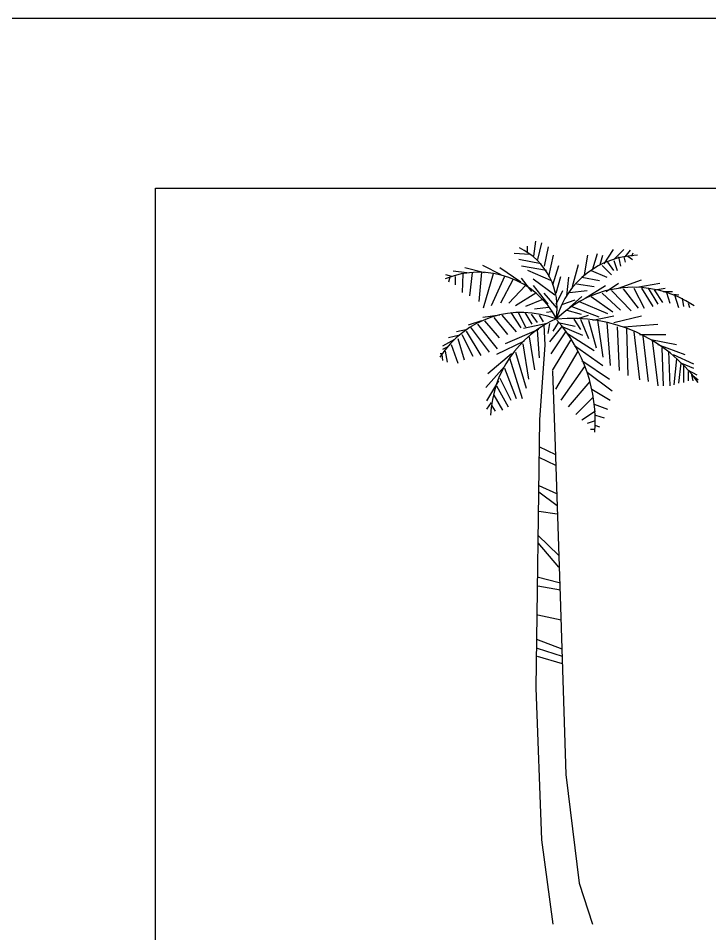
# Model space of a CAD drawing. Header units: millimetres. Extents: x 21129 to 2803301, y -510327 to 166837.
# Drawn here: x 309471 to 321684, y -113935 to -97763 of the extents above; entities that cross this region are included whole.
import ezdxf

# ---------------------------------------------------------------- set-up
doc = ezdxf.new("R2010")
doc.units = ezdxf.units.MM
doc.layers.add('....01_TNT_A_DRAWING', color=7, linetype='Continuous')
doc.layers.add('....13_TNT_F_TREE', color=76, linetype='Continuous', transparency=0.5)

# ---------------------------------------------------------------- blocks, each defined once
blk = doc.blocks.new('md-cay1')
for p, q in [((-225, 5990.4), (-225, 5938.38)), ((-167.01, 5901.21), (-149.61, 6035.01)), ((-132.21, 5871.48), (-97.41, 6020.16)), ((-201.81, 5916.06), (-340.98, 5923.5)), ((-74.22, 5811.99), (-39.45, 5982.99)), ((-33.63, 5722.77), (6.96, 5908.65)), ((279.51, 5737.65), (308.49, 5908.65)), ((354.87, 5789.7), (395.46, 5923.5)), ((418.68, 5826.87), (441.87, 5908.65)), ((453.48, 5834.31), (534.66, 5960.67)), ((540.45, 5871.48), (627.42, 5960.67)), ((639.03, 5893.77), (685.41, 5953.23)), ((697.02, 5901.21), (708.6, 5930.94)), ((-103.23, 5834.31), (-300.39, 5871.48)), ((175.11, 5633.58), (227.31, 5826.87)), ((482.46, 5849.16), (534.66, 5774.82)), ((540.45, 5864.04), (569.43, 5774.82)), ((581.04, 5893.77), (598.44, 5811.99)), ((627.42, 5893.77), (639.03, 5849.16)), ((662.22, 5901.21), (702.81, 5871.48)), ((-758.49, 5752.53), (-880.26, 5767.38)), ((-793.29, 5745.09), (-799.08, 5581.53)), ((-601.92, 5752.53), (-775.89, 5797.14)), ((-712.11, 5752.53), (-735.3, 5551.8)), ((-630.93, 5759.94), (-654.12, 5499.75)), ((-456.96, 5737.65), (-619.32, 5819.43)), ((-526.53, 5745.09), (-613.53, 5440.29)), ((-282.99, 5670.75), (-468.54, 5797.14)), ((-56.82, 5774.82), (-277.2, 5811.99)), ((-16.23, 5685.6), (-219.21, 5774.82)), ((1.14, 5648.43), (53.34, 5819.43)), ((337.5, 5774.82), (476.67, 5715.36)), ((436.08, 5819.43), (517.26, 5737.65)), ((-891.87, 5722.77), (-944.07, 5737.65)), ((-909.27, 5715.36), (-920.85, 5670.75)), ((-862.89, 5722.77), (-862.89, 5648.43)), ((-427.95, 5722.77), (-543.93, 5462.58)), ((-352.59, 5693.04), (-462.75, 5484.9)), ((-184.41, 5588.97), (-277.2, 5707.92)), ((-172.8, 5700.48), (18.54, 5559.24)), ((30.15, 5574.09), (70.74, 5722.77)), ((122.94, 5551.8), (140.34, 5715.36)), ((256.32, 5715.36), (412.89, 5685.6)), ((470.85, 5588.97), (581.04, 5663.31)), ((581.04, 5618.7), (783.99, 5693.04)), ((743.4, 5626.14), (946.38, 5663.31)), ((-242.4, 5641.02), (-387.36, 5484.9)), ((-172.8, 5641.02), (-45.24, 5477.46)), ((30.15, 5477.46), (88.14, 5596.41)), ((146.13, 5581.53), (302.7, 5596.41)), ((209.91, 5655.87), (366.48, 5633.58)), ((285.3, 5529.51), (465.06, 5641.02)), ((517.26, 5596.41), (691.23, 5417.97)), ((621.63, 5611.26), (755.01, 5440.29)), ((714.42, 5618.7), (807.21, 5440.29)), ((783.99, 5618.7), (882.57, 5455.14)), ((841.98, 5618.7), (928.98, 5477.46)), ((894.18, 5603.85), (969.57, 5492.34)), ((899.97, 5603.85), (992.76, 5618.7)), ((975.36, 5588.97), (1056.54, 5588.97)), ((1004.37, 5581.53), (1033.35, 5484.9)), ((-149.61, 5574.09), (-329.37, 5462.58)), ((-97.41, 5514.63), (-242.4, 5455.14)), ((-80.04, 5574.09), (35.94, 5440.29)), ((88.14, 5477.46), (198.3, 5514.63)), ((146.13, 5447.73), (256.32, 5544.36)), ((233.1, 5499.75), (482.46, 5395.68)), ((337.5, 5544.36), (528.84, 5410.56)), ((436.08, 5574.09), (598.44, 5425.41)), ((1068.15, 5566.68), (1114.53, 5559.24)), ((1073.94, 5559.24), (1108.74, 5447.73)), ((1143.54, 5529.51), (1155.12, 5455.14)), ((-39.45, 5447.73), (-161.22, 5432.85)), ((122.94, 5425.41), (250.5, 5388.24)), ((169.32, 5455.14), (407.07, 5365.95)), ((1195.71, 5484.9), (1207.32, 5447.73)), ((-468.54, 5380.8), (-619.32, 5358.51)), ((-520.74, 5358.51), (-398.97, 5209.83)), ((-451.14, 5380.8), (-323.58, 5232.12)), ((-369.96, 5403.12), (-282.99, 5269.29)), ((-306.18, 5403.12), (-242.4, 5276.73)), ((-248.19, 5403.12), (-184.41, 5299.05)), ((-190.2, 5388.24), (-138, 5313.9)), ((-120.63, 5380.8), (-85.83, 5321.34)), ((-10.44, 5410.56), (-56.82, 5403.12)), ((186.72, 5343.63), (244.71, 5254.44)), ((221.52, 5351.07), (314.28, 5380.8)), ((244.71, 5343.63), (314.28, 5172.66)), ((354.87, 5336.22), (540.45, 5373.39)), ((540.45, 5313.9), (783.99, 5373.39)), ((-630.93, 5328.78), (-746.91, 5291.61)), ((-729.51, 5276.73), (-561.33, 5053.71)), ((-665.73, 5299.05), (-491.73, 5083.44)), ((-601.92, 5328.78), (-474.36, 5180.1)), ((-51.03, 5306.46), (-259.8, 5261.88)), ((-80.04, 5291.61), (-71.28, 5117.82)), ((-27.84, 5306.46), (-45.24, 5217.27)), ((76.53, 5276.73), (-27.84, 5142.93)), ((47.55, 5313.9), (1.14, 5239.56)), ((47.55, 5313.9), (198.3, 5284.17)), ((88.14, 5276.73), (262.11, 5202.39)), ((314.28, 5336.22), (383.88, 5090.88)), ((395.46, 5336.22), (441.87, 5009.1)), ((476.67, 5313.9), (505.65, 4934.76)), ((569.43, 5276.73), (586.83, 4890.15)), ((627.42, 5276.73), (928.98, 5299.05)), ((650.64, 5261.88), (662.22, 4845.54)), ((-822.27, 5202.39), (-920.85, 5180.1)), ((-752.7, 5254.44), (-851.28, 5232.12)), ((-804.87, 5209.83), (-706.32, 5016.54)), ((-764.28, 5239.56), (-636.72, 5023.98)), ((-126.42, 5254.44), (-422.16, 5128.05)), ((-207.6, 5187.51), (-161.22, 4897.59)), ((-138, 5247), (-120.63, 5001.66)), ((111.33, 5232.12), (-16.23, 5038.83)), ((128.73, 5217.27), (366.48, 5068.59)), ((714.42, 5232.12), (766.62, 4808.37)), ((766.62, 5209.83), (998.55, 5209.83)), ((795.6, 5194.95), (841.98, 4793.52)), ((-868.68, 5165.22), (-973.05, 5105.76)), ((-932.46, 5098.32), (-973.05, 5076)), ((-897.66, 5120.61), (-839.67, 4957.05)), ((-839.67, 5172.66), (-781.68, 4986.81)), ((-253.98, 5150.34), (-497.55, 5031.39)), ((-265.59, 5128.05), (-213.39, 4815.81)), ((-70.89, 5116.59), (-116.4, 4455.15)), ((157.71, 5157.78), (-4.65, 4890.15)), ((192.51, 5113.17), (441.87, 4934.76)), ((865.17, 5165.22), (1091.34, 5120.61)), ((876.78, 5157.78), (928.98, 4756.35)), ((928.98, 5120.61), (1166.73, 5031.39)), ((-978.84, 5038.83), (-996.24, 5038.83)), ((-978.84, 5031.39), (-973.05, 4979.37)), ((-949.86, 5061.15), (-932.46, 4964.49)), ((-364.17, 5038.83), (-572.94, 4860.42)), ((-329.37, 5053.71), (-236.61, 4734.03)), ((221.52, 5061.15), (24.36, 4726.59)), ((963.78, 5090.88), (975.36, 4756.35)), ((1021.74, 5061.15), (1033.35, 4756.35)), ((1062.36, 5031.39), (1242.12, 4949.64)), ((-381.57, 5001.66), (-271.38, 4644.84)), ((256.32, 4979.37), (499.86, 4815.81)), ((1091.34, 4994.22), (1068.15, 4763.76)), ((1131.93, 4957.05), (1108.74, 4778.64)), ((1137.72, 4957.05), (1242.12, 4912.47)), ((1155.12, 4934.76), (1155.12, 4786.08)), ((-427.95, 4927.32), (-590.34, 4741.47)), ((-427.95, 4912.47), (-323.58, 4644.84)), ((-3.48, 4885.44), (16.62, 4305.96)), ((279.51, 4927.32), (70.74, 4629.96)), ((302.7, 4875.3), (523.05, 4711.74)), ((1189.92, 4897.59), (1271.1, 4852.98)), ((1195.71, 4882.71), (1195.71, 4800.93)), ((1224.72, 4852.98), (1236.3, 4800.93)), ((-480.15, 4800.93), (-584.52, 4622.52)), ((-468.54, 4823.25), (-369.96, 4629.96)), ((325.89, 4793.52), (134.52, 4570.5)), ((1236.3, 4845.54), (1282.71, 4808.37)), ((-497.55, 4756.35), (-393.18, 4570.5)), ((343.29, 4726.59), (505.65, 4629.96)), ((-520.74, 4674.57), (-445.35, 4540.74)), ((354.87, 4652.25), (204.12, 4503.57)), ((-543.93, 4607.67), (-584.52, 4548.18)), ((-538.14, 4577.91), (-509.16, 4533.33)), ((378.09, 4533.33), (256.32, 4451.55)), ((366.48, 4592.79), (482.46, 4548.18)), ((-116.4, 4455.15), (-149.64, 2089.02)), ((378.09, 4496.16), (453.48, 4473.84)), ((366.48, 4444.11), (302.7, 4421.79)), ((372.27, 4369.77), (331.68, 4369.77)), ((372.27, 4406.94), (412.89, 4392.06)), ((16.62, 4305.96), (66.51, 2899.05)), ((-122.43, 4219.35), (22.59, 4147.83)), ((-122.43, 4126.41), (22.59, 4054.89)), ((-122.43, 3876.15), (33.72, 3804.63)), ((-122.43, 3818.94), (39.3, 3697.38)), ((-122.43, 3647.34), (39.3, 3625.89)), ((-128.01, 3432.84), (50.46, 3261.24)), ((-133.59, 3368.49), (50.46, 3153.99)), ((-139.17, 3068.19), (56.04, 3018.12)), ((-133.59, 2989.53), (67.2, 2953.77)), ((66.51, 2899.05), (116.4, 1321.62)), ((-133.59, 2732.13), (72.78, 2689.23)), ((-144.75, 2517.63), (78.36, 2431.83)), ((-139.17, 2438.97), (83.91, 2367.48)), ((-139.17, 2367.48), (83.91, 2303.13)), ((-149.64, 2089.02), (-99.75, 746.07)), ((116.4, 1321.62), (232.8, 362.37)), ((-99.75, 746.07), (0, 0)), ((232.8, 362.37), (349.2, 0))]:
    blk.add_line(p, q)
for centre, radius, start, end in [((-552.81, 5443.44), 591.45, 350.285, 64.11229), ((767.85, 5147.01), 761.86, 91.40319, 163.882), ((-652.14, 4982.82), 776.96, 27.67115, 112.5305), ((710.61, 4660.23), 965.64, 56.19272, 134.3213), ((-277.77, 4551.96), 851.58, 68.38311, 147.5322), ((431.82, 4451.79), 982.55, 113.7592, 177.4133), ((174.84, 3981.54), 1369.17, 35.98777, 95.82273), ((-984, 4437.69), 1359.28, 356.1943, 41.37848)]:
    blk.add_arc(centre, radius, start, end)
blk = doc.blocks.new('.TNT_KHUNG LAYOUT_2')
at = {"color": 250}
blk.add_lwpolyline([(0, 327), (450, 327), (450, 0), (0, 0)], close=True, dxfattribs=at)
at = {"color": 14}
blk.add_lwpolyline([(15, 312), (435, 312), (435, 15), (15, 15)], close=True, dxfattribs=at)

msp = doc.modelspace()

# ---------------------------------------------------------------- block references
at = {"layer": '....01_TNT_A_DRAWING', "xscale": 200, "yscale": 200, "zscale": 200}
msp.add_blockref('.TNT_KHUNG LAYOUT_2', (308892.4, -163162.9), dxfattribs=at)
at = {"layer": '....13_TNT_F_TREE', "xscale": 2, "yscale": 2, "zscale": 2}
msp.add_blockref('md-cay1', (318912.4, -113767.4), dxfattribs=at)

doc.saveas('drawing.dxf')
